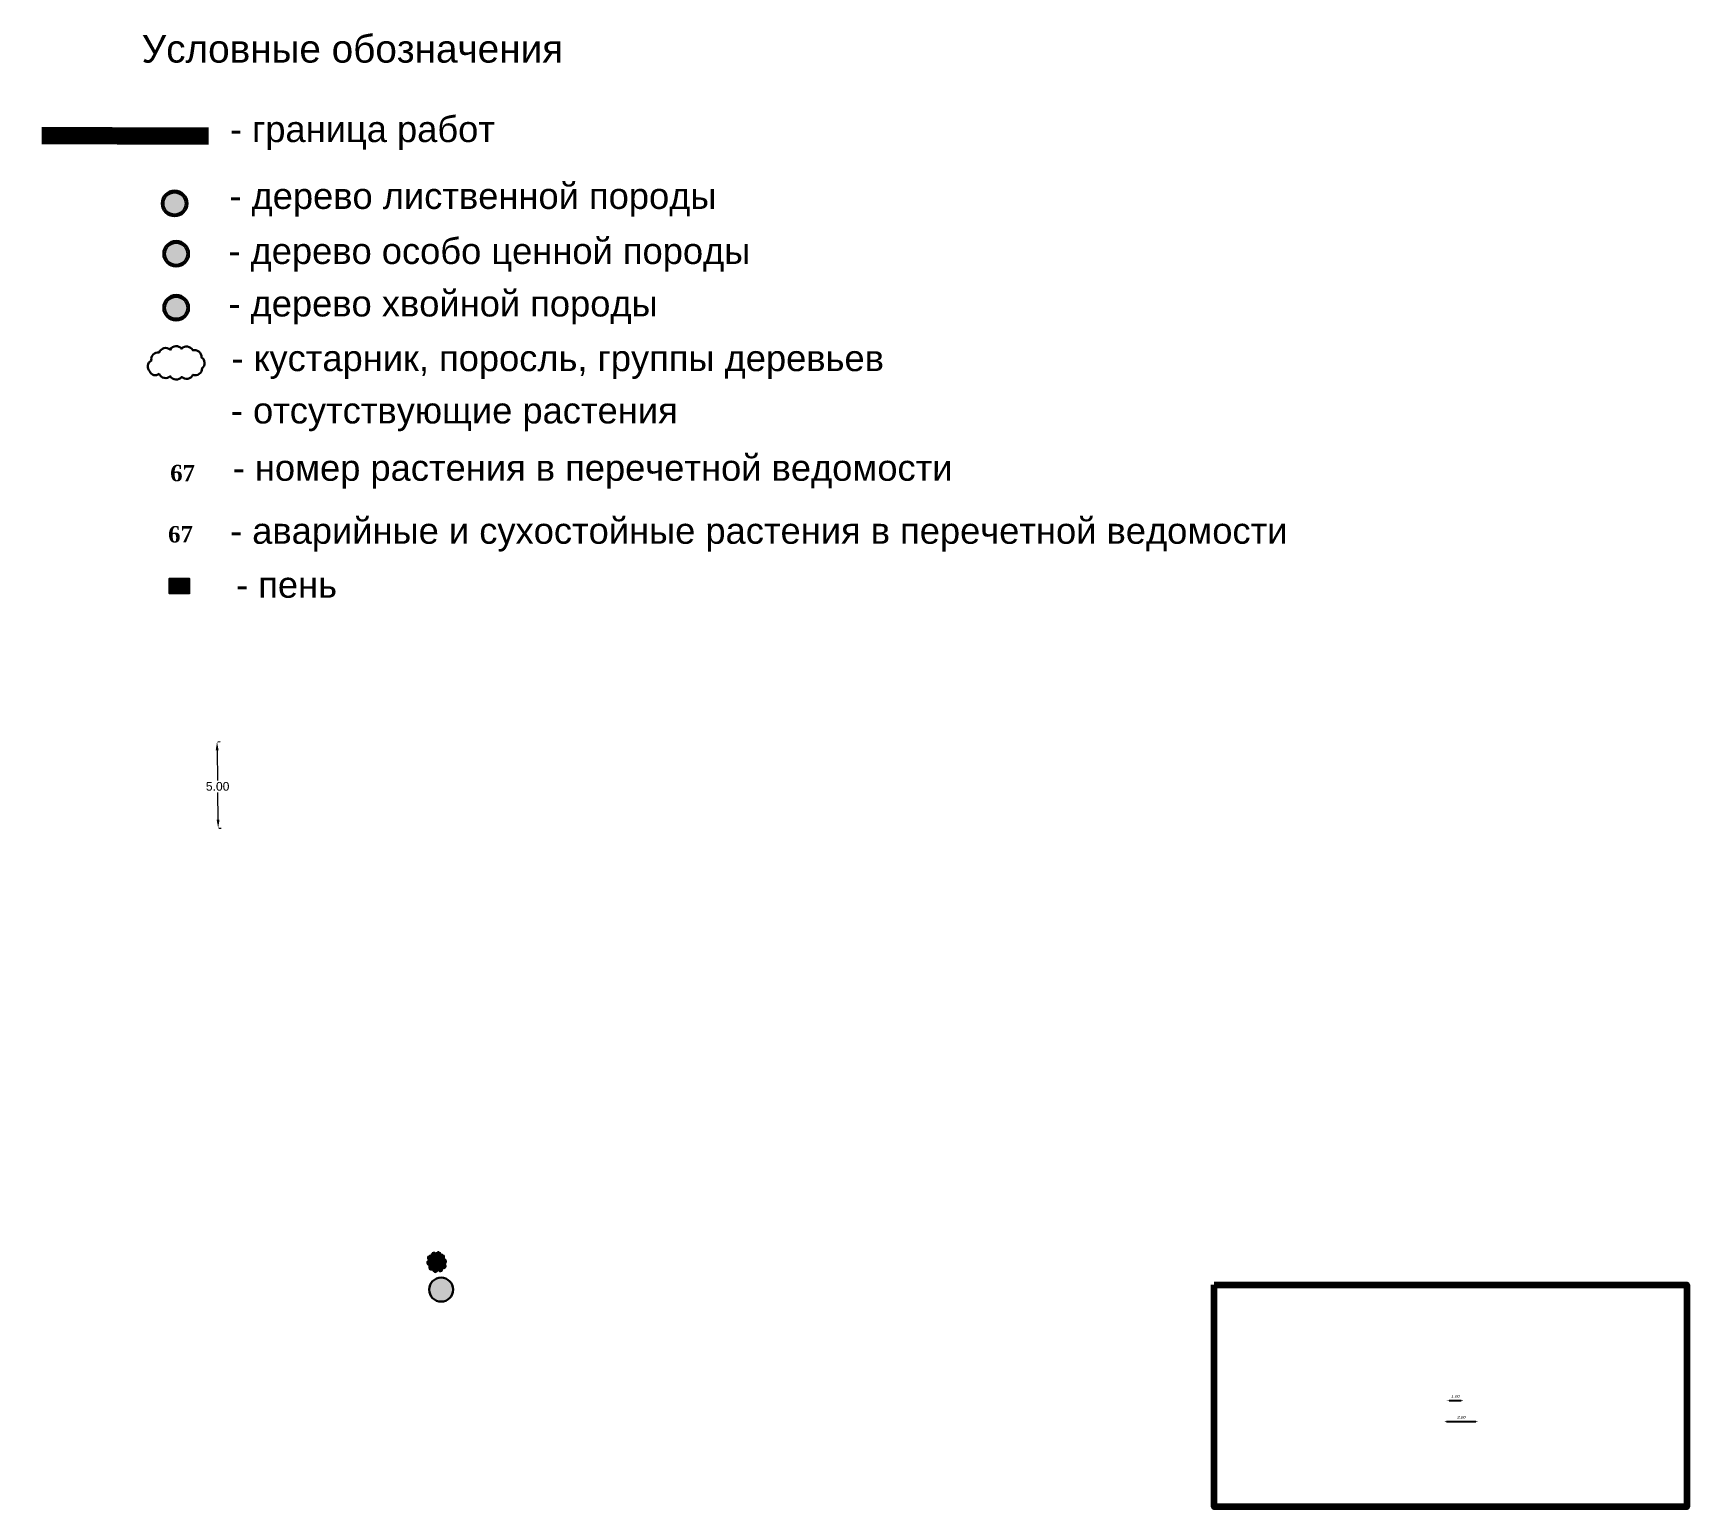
# Model space of a CAD drawing. Header units: metres. Extents: x 180 to 3220, y 13789 to 15035.
# Drawn here: x 180.2 to 275.7, y 14386.7 to 14471.8 of the extents above; entities that cross this region are included whole.
import ezdxf
from ezdxf.enums import TextEntityAlignment as Align

# ---------------------------------------------------------------- set-up
doc = ezdxf.new("R2010")
doc.units = ezdxf.units.M
doc.header["$MEASUREMENT"] = 0
doc.linetypes.add('482 Границы районов', pattern=[5, 3, -1, 0, -1])
for name, color, linetype in [('!!!_Условные обозначения на ЛИСТ', 7, 'Continuous'), ('0 Участки плана', 170, 'Continuous'), ('04 Дендроплан (удаление)', 240, 'Continuous'), ('50 Группа (привязка к местности)', 7, 'Continuous'), ('50 Группа (привязка размеры)', 7, 'Continuous'), ('50 Дендроплан (привязки)', 7, 'Continuous'), ('50 Дендроплан - Деревья вырубаемые', 7, 'Continuous')]:
    doc.layers.add(name, color=color, linetype=linetype)
doc.layers.get('50 Дендроплан - Деревья вырубаемые').off()
doc.styles.add('ESKD1', font='ARIALUNI.ttf', dxfattribs={"width": 1.2, "oblique": 15})
doc.styles.get("Standard").update_dxf_attribs({"font": 'arial.ttf'})
doc.styles.add('style1', font='', dxfattribs={"height": 1})
doc.styles.get('style1').set_extended_font_data('Times New Roman Win95')
doc.dimstyles.get("Standard").update_dxf_attribs({"dimtxt": 0.18, "dimasz": 0.18, "dimexe": 0.18, "dimexo": 0.0625, "dimgap": 0.09, "dimtad": 0, "dimtih": 1, "dimtoh": 1, "dimdec": 4, "dimzin": 0, "dimdsep": 46, "dimtxsty": 'Standard', "dimcen": 0.09, "dimadec": 0, "dimazin": 0, "dimtfac": 1, "dimtdec": 4, "dimtofl": 0, "dimtmove": 0, "dimatfit": 3, "dimfxl": 1, "dimtolj": 1, "dimtzin": 0, "dimarcsym": 0})
doc.dimstyles.new('Копия GENPLAN', dxfattribs={"dimtxt": 0.3, "dimasz": 0.3, "dimexe": 0.15, "dimexo": 0.3, "dimgap": 0.15, "dimtad": 1, "dimzin": 0, "dimtxsty": 'ESKD1', "dimblk1": 'OBLIQUE', "dimblk2": 'OBLIQUE', "dimsah": 1, "dimcen": -0.3, "dimadec": 0, "dimazin": 0, "dimtfac": 0.75, "dimtix": 1, "dimtmove": 0, "dimatfit": 3, "dimfxl": 1, "dimtvp": 1.2, "dimarcsym": 0})

# ---------------------------------------------------------------- blocks, each defined once
blk = doc.blocks.new('_s1')
at = {"true_color": 0xffffff}
blk.add_hatch(color=7, dxfattribs=at).paths.add_polyline_path([(-0.649, 0, 1), (0.649, 0, 1)])
at = {"lineweight": 30}
blk.add_circle((0, 0), 0.739, dxfattribs=at)
at = {"color": 0, "lineweight": 35}
blk.add_circle((0, 0), 0.649, dxfattribs=at)
at = {"style": 'style1', "flags": 1}
blk.add_attdef('ХАР.ТОЧКА', text='', height=1.76, dxfattribs=at).set_placement((-0.055, 2.471), align=Align.MIDDLE_CENTER)
blk = doc.blocks.new('Из_буфера27067')
h = blk.add_hatch(color=250)
h.dxf.hatch_style = 1
h.paths.add_polyline_path([(-0.568, -0.434), (-0.568, 0.437), (0.568, 0.437), (0.562, -0.437)])
at = {"color": 250}
blk.add_lwpolyline([(0.562, -0.437), (-0.568, -0.434), (-0.568, 0.437), (0.568, 0.437)], close=True, dxfattribs=at)
blk = doc.blocks.new('A$C442D7FB9')
at = {"layer": '04 Дендроплан (удаление)', "lineweight": 30}
h = blk.add_hatch(color=0, dxfattribs=at)
h.dxf.hatch_style = 1
edge = h.paths.add_edge_path()
edge.add_arc((0, 0), 0.5, 0, 360)
at = {"layer": '04 Дендроплан (удаление)', "color": 0, "lineweight": 30}
blk.add_circle((0, 0), 0.5, dxfattribs=at)
blk = doc.blocks.new('A$Cb4aaf1f0')
at = {"layer": '04 Дендроплан (удаление)'}
h = blk.add_hatch(color=0, dxfattribs=at)
h.dxf.hatch_style = 1
h.paths.add_polyline_path([(0.394, 0.178), (0.394, 0.178), (0.436, 0.242), (0.436, 0.32), (0.397, 0.387), (0.33, 0.422), (0.253, 0.414), (0.192, 0.37), (0.217, 0.426), (0.211, 0.489), (0.177, 0.539), (0.122, 0.568), (0.06, 0.568), (0.008, 0.54), (-0.026, 0.489), (-0.033, 0.426), (-0.06, 0.49), (-0.116, 0.532), (-0.185, 0.541), (-0.25, 0.515), (-0.293, 0.46), (-0.304, 0.39), (-0.279, 0.326), (-0.339, 0.363), (-0.408, 0.366), (-0.47, 0.333), (-0.508, 0.273), (-0.512, 0.204), (-0.48, 0.14), (-0.423, 0.102), (-0.496, 0.077), (-0.545, 0.018), (-0.555, -0.058), (-0.523, -0.128), (-0.46, -0.17), (-0.383, -0.173), (-0.432, -0.233), (-0.441, -0.309), (-0.41, -0.379), (-0.346, -0.421), (-0.271, -0.424), (-0.203, -0.385), (-0.213, -0.455), (-0.185, -0.52), (-0.131, -0.562), (-0.061, -0.573), (0.004, -0.548), (0.048, -0.493), (0.06, -0.425), (0.093, -0.486), (0.151, -0.524), (0.221, -0.528), (0.283, -0.497), (0.322, -0.44), (0.322, -0.358), (0.298, -0.306), (0.348, -0.343), (0.409, -0.351), (0.467, -0.33), (0.508, -0.284), (0.522, -0.223), (0.506, -0.164), (0.462, -0.119), (0.403, -0.1), (0.48, -0.084), (0.535, -0.03), (0.553, 0.044), (0.53, 0.119), (0.47, 0.168)])
at = {"layer": '04 Дендроплан (удаление)', "flags": 128}
blk.add_lwpolyline([(0.394, 0.178), (0.394, 0.178), (0.436, 0.242), (0.436, 0.32), (0.397, 0.387), (0.33, 0.422), (0.253, 0.414), (0.192, 0.37), (0.217, 0.426), (0.211, 0.489), (0.177, 0.539), (0.122, 0.568), (0.06, 0.568), (0.008, 0.54), (-0.026, 0.489), (-0.033, 0.426), (-0.06, 0.49), (-0.116, 0.532), (-0.185, 0.541), (-0.25, 0.515), (-0.293, 0.46), (-0.304, 0.39), (-0.279, 0.326), (-0.339, 0.363), (-0.408, 0.366), (-0.47, 0.333), (-0.508, 0.273), (-0.512, 0.204), (-0.48, 0.14), (-0.423, 0.102), (-0.496, 0.077), (-0.545, 0.018), (-0.555, -0.058), (-0.523, -0.128), (-0.46, -0.17), (-0.383, -0.173), (-0.432, -0.233), (-0.441, -0.309), (-0.41, -0.379), (-0.346, -0.421), (-0.271, -0.424), (-0.203, -0.385), (-0.213, -0.455), (-0.185, -0.52), (-0.131, -0.562), (-0.061, -0.573), (0.004, -0.548), (0.048, -0.493), (0.06, -0.425), (0.093, -0.486), (0.151, -0.524), (0.221, -0.528), (0.283, -0.497), (0.322, -0.44), (0.322, -0.358), (0.298, -0.306), (0.348, -0.343), (0.409, -0.351), (0.467, -0.33), (0.508, -0.284), (0.522, -0.223), (0.506, -0.164), (0.462, -0.119), (0.403, -0.1), (0.48, -0.084), (0.535, -0.03), (0.553, 0.044), (0.53, 0.119), (0.47, 0.168)], close=True, dxfattribs=at)
blk = doc.blocks.new('*D170')
at = {"layer": '50 Дендроплан (привязки)', "color": 0, "lineweight": 0, "ltscale": 4}
for p, q in [((190.819, 14430.351), (190.842, 14428.614)), ((190.853, 14430.851), (190.992, 14430.853)), ((190.872, 14426.352), (190.851, 14427.923)), ((190.919, 14425.852), (191.058, 14425.854))]:
    blk.add_line(p, q, dxfattribs=at)
at = {"layer": '50 Дендроплан (привязки)', "color": 0, "lineweight": 5, "ltscale": 4}
for points in [[(190.902, 14430.352), (190.736, 14430.35), (190.812, 14430.851)], [(190.955, 14426.353), (190.788, 14426.351), (190.878, 14425.852)]]:
    blk.add_solid(points, dxfattribs=at)
at = {"layer": '50 Дендроплан (привязки)', "color": 0, "ltscale": 4, "insert": (190.846, 14428.269), "char_height": 0.5, "attachment_point": 5}
blk.add_mtext('\\A1;5.00', dxfattribs=at)
blk = doc.blocks.new('*D348')
at = {"layer": '50 Группа (привязка размеры)', "color": 0, "lineweight": -2}
blk.add_line((262.671, 14392.797), (261.971, 14392.792), dxfattribs=at)
at = {"layer": '50 Группа (привязка размеры)', "color": 0, "lineweight": 5}
for points in [[(261.971, 14392.817), (261.971, 14392.767), (261.821, 14392.791)], [(262.671, 14392.822), (262.671, 14392.772), (262.821, 14392.798)]]:
    blk.add_solid(points, dxfattribs=at)
at = {"layer": '50 Группа (привязка размеры)', "color": 0, "lineweight": 20, "insert": (262.319, 14393.035), "char_height": 0.15, "attachment_point": 5, "rotation": 0.35342, "style": 'ESKD1'}
blk.add_mtext('1,00', dxfattribs=at)
blk = doc.blocks.new('*D349')
at = {"layer": '50 Группа (привязка к местности)', "color": 0, "lineweight": -2}
blk.add_line((261.813, 14391.588), (263.513, 14391.588), dxfattribs=at)
at = {"layer": '50 Группа (привязка к местности)', "color": 0, "lineweight": 5}
for points in [[(261.813, 14391.613), (261.813, 14391.563), (261.663, 14391.588)], [(263.513, 14391.613), (263.513, 14391.563), (263.663, 14391.588)]]:
    blk.add_solid(points, dxfattribs=at)
at = {"layer": '50 Группа (привязка к местности)', "color": 0, "lineweight": 20, "insert": (262.663, 14391.828), "char_height": 0.15, "attachment_point": 5, "style": 'ESKD1'}
blk.add_mtext('2,00', dxfattribs=at)

msp = doc.modelspace()

# ---------------------------------------------------------------- linework, layer by layer
at = {"layer": '!!!_Условные обозначения на ЛИСТ', "color": 5, "linetype": '482 Границы районов', "lineweight": 60, "const_width": 1}
msp.add_lwpolyline([(190.331, 14465.817), (180.687, 14465.848)], dxfattribs=at)
at = {"layer": '!!!_Условные обозначения на ЛИСТ', "lineweight": 30}
msp.add_lwpolyline([(186.935, 14452.221, -0.520567), (187.02, 14452.867, -0.520567), (187.472, 14453.326, -0.520567), (188.108, 14453.487, -0.520567), (188.768, 14453.543, -0.520567), (189.407, 14453.451, -0.520567), (189.911, 14453.043, -0.520567), (189.951, 14452.415, -0.520567), (189.417, 14452.034, -0.520567), (188.769, 14451.913, -0.520567), (188.11, 14451.955, -0.520567), (187.461, 14452.09, -0.520567)], format="xyb", close=True, dxfattribs=at)
at = {"color": 4, "lineweight": 140}
msp.add_lwpolyline([(248.398, 14399.49), (275.699, 14399.49), (275.699, 14386.664), (248.398, 14386.664)], close=True, dxfattribs=at)
at = {"layer": '0 Участки плана', "color": 140, "lineweight": 30}
for p in [(753.479, 14813.981), (758.551, 14508.75)]:
    msp.add_xline(p, (-1, 0), dxfattribs=at)
at = {"layer": '0 Участки плана', "color": 252, "lineweight": 30}
msp.add_xline((758.551, 14645.219), (-1, 0), dxfattribs=at)

# ---------------------------------------------------------------- block references
at = {"layer": '!!!_Условные обозначения на ЛИСТ'}
for name, p in [('_s1', (188.361, 14461.931)), ('_s1', (188.451, 14459.024)), ('_s1', (188.451, 14455.907)), ('Из_буфера27067', (188.633, 14439.832))]:
    msp.add_blockref(name, p, dxfattribs=at)
at = {"layer": '04 Дендроплан (удаление)', "color": 0}
msp.add_blockref('A$Cb4aaf1f0', (203.499, 14400.797), dxfattribs=at)
at = {"layer": '50 Дендроплан - Деревья вырубаемые', "color": 0, "xscale": 1.387412866280584, "yscale": 1.387412866280584, "zscale": 1.387412866280584}
msp.add_blockref('A$C442D7FB9', (203.754, 14399.21), dxfattribs=at)

# ---------------------------------------------------------------- texts
at = {"layer": '!!!_Условные обозначения на ЛИСТ', "lineweight": 35}
for s, p in [('- граница работ', (191.555, 14465.475)), ('- дерево лиственной породы', (191.524, 14461.613)), ('- дерево особо ценной породы ', (191.469, 14458.434)), ('- дерево хвойной породы ', (191.469, 14455.403)), ('- кустарник, поросль, группы деревьев', (191.643, 14452.247)), ('- отсутствующие растения', (191.609, 14449.226)), ('- номер растения в перечетной ведомости', (191.717, 14445.916)), ('- аварийные и сухостойные растения в перечетной ведомости', (191.563, 14442.279)), ('- пень', (191.913, 14439.163))]:
    msp.add_text(s, height=1.5, dxfattribs=at).set_placement(p)
at = {"layer": '!!!_Условные обозначения на ЛИСТ', "lineweight": 30, "ltscale": 0.5, "insert": (186.456, 14471.662), "char_height": 1.6, "width": 48.11536, "attachment_point": 1}
msp.add_mtext('Условные обозначения ', dxfattribs=at)
at = {"layer": '!!!_Условные обозначения на ЛИСТ', "color": 250, "insert": (188.108, 14445.876), "char_height": 0.24607, "width": 1.25431, "attachment_point": 7}
msp.add_mtext('{\\fTimes New Roman|b1|i0|c0|p18;\\H3.84013x;67}', dxfattribs=at)
at = {"layer": '!!!_Условные обозначения на ЛИСТ', "color": 20, "insert": (187.987, 14442.342), "char_height": 0.24607, "width": 1.25431, "attachment_point": 7}
msp.add_mtext('{\\fTimes New Roman|b1|i0|c0|p18;\\H3.84013x;67}', dxfattribs=at)

# ---------------------------------------------------------------- dimensions: what is measured, and where the dimension line sits
at = {"layer": '50 Группа (привязка к местности)', "color": 5, "lineweight": 20}
dim = msp.add_aligned_dim(p1=(261.663, 14391.588), p2=(263.663, 14391.588), distance=0, dimstyle='Копия GENPLAN', override={"dimtxt": 0.15, "dimasz": 0.15, "dimexe": 0, "dimfxlon": 1}, dxfattribs=at)
dim.commit()
dim.dimension.update_dxf_attribs({"geometry": '*D349', "text_midpoint": (262.663, 14391.828)})
at = {"layer": '50 Группа (привязка размеры)', "lineweight": 20}
dim = msp.add_linear_dim(base=(261.821, 14392.791), p1=(262.821, 14392.798), p2=(261.821, 14392.791), angle=180.35342, dimstyle='Копия GENPLAN', override={"dimtxt": 0.15, "dimasz": 0.15, "dimexe": 0, "dimfxlon": 1}, dxfattribs=at)
dim.commit()
dim.dimension.update_dxf_attribs({"geometry": '*D348', "text_midpoint": (262.321, 14392.794), "dimtype": 161})
at = {"layer": '50 Дендроплан (привязки)', "ltscale": 4}
dim = msp.add_linear_dim(base=(190.812, 14430.851), p1=(190.856, 14425.851), p2=(190.79, 14430.85), angle=90.75635, dimstyle='Standard', override={"dimtxt": 0.5, "dimasz": 0.5, "dimdec": 2, "dimlwd": 0, "dimlwe": 0}, dxfattribs=at)
dim.commit()
dim.dimension.update_dxf_attribs({"geometry": '*D170', "text_midpoint": (190.846, 14428.269), "dimtype": 161})

doc.saveas('drawing.dxf')
